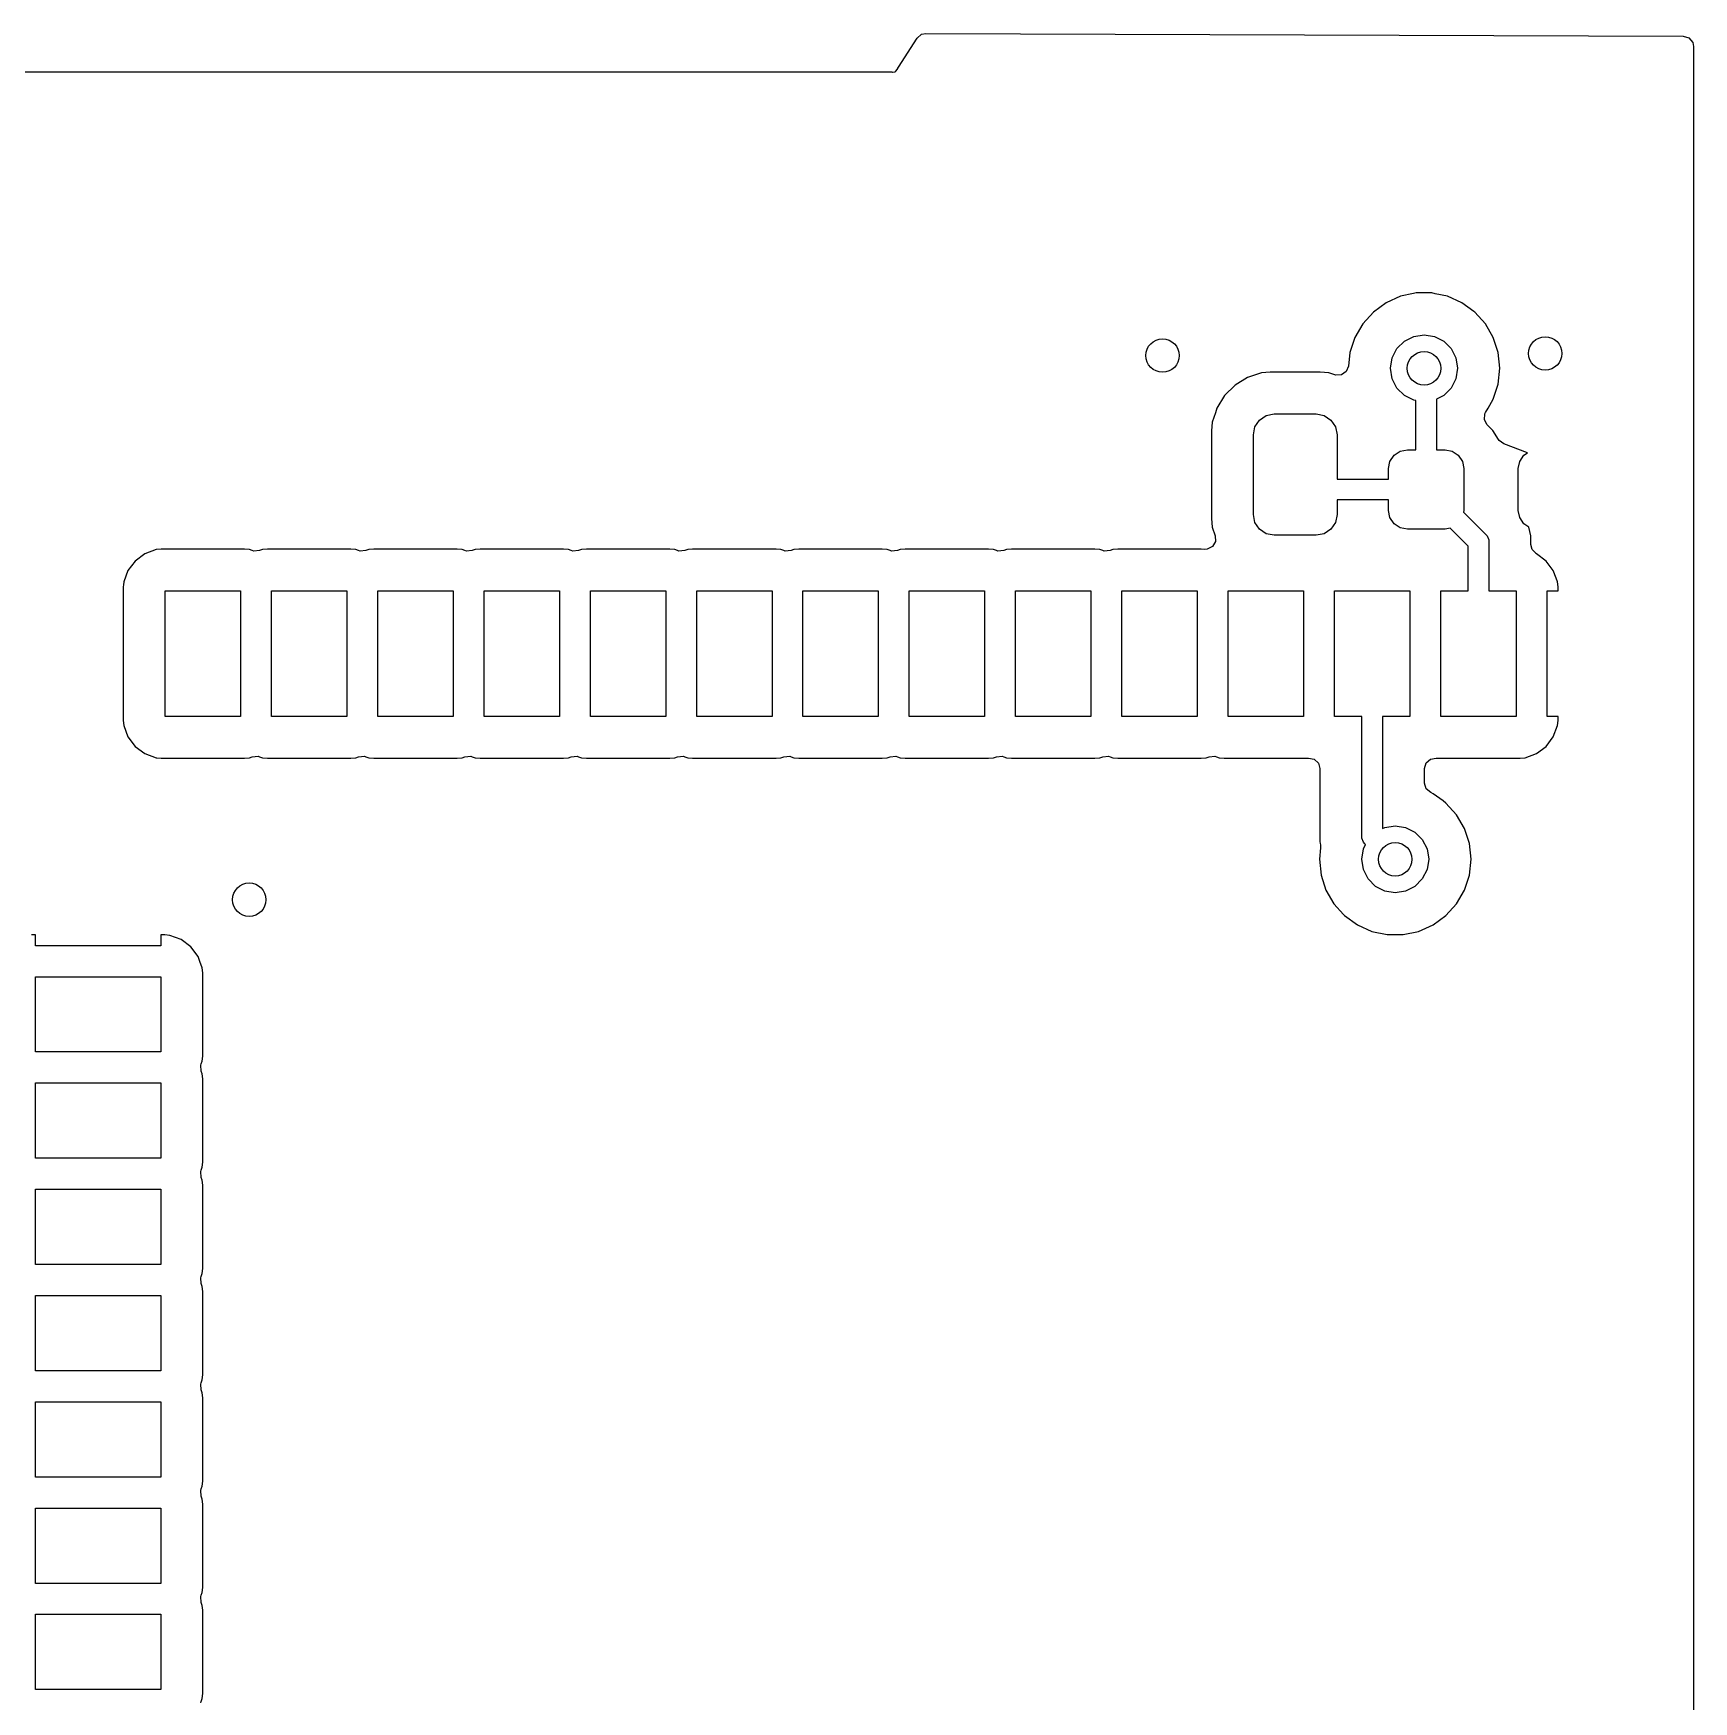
# Model space of a CAD drawing. Extents: x 0.78 to 3.29, y -3.41 to -0.66.
# Drawn here: x 2.484 to 3.265, y -1.449 to -0.664 of the extents above; entities that cross this region are included whole.
import ezdxf

# ---------------------------------------------------------------- set-up
doc = ezdxf.new("R2010")
doc.units = 0
doc.header["$MEASUREMENT"] = 0
doc.layers.add('BLACK', color=7, linetype='CONTINUOUS')

msp = doc.modelspace()

# ---------------------------------------------------------------- linework, layer by layer
at = {"layer": 'BLACK', "linetype": 'CONTINUOUS'}
for p, q in [((2.89058, -0.67987), (2.89938, -0.66623)), ((2.89938, -0.66623), (2.90146, -0.66443)), ((2.90146, -0.66443), (2.9035, -0.664)), ((2.9035, -0.664), (3.2597, -0.66537)), ((3.2597, -0.66537), (3.26234, -0.66615)), ((3.26234, -0.66615), (3.26413, -0.66824)), ((3.26413, -0.66824), (3.26457, -0.67025)), ((3.26457, -0.67025), (3.26457, -2.24521)), ((1.18038, -0.68208), (2.88655, -0.68208)), ((2.88655, -0.68208), (2.88742, -0.68215)), ((2.88742, -0.68215), (2.88769, -0.6822)), ((2.88769, -0.6822), (2.8877, -0.6822)), ((2.8877, -0.6822), (2.88778, -0.68219)), ((2.88778, -0.68219), (2.88881, -0.68208)), ((2.88881, -0.68208), (2.8889, -0.68208)), ((2.8889, -0.68208), (2.88912, -0.68199)), ((2.8889, -0.68208), (2.8889, -0.68208)), ((2.8889, -0.68208), (2.8889, -0.68208)), ((2.88912, -0.68199), (2.8893, -0.68186)), ((2.8893, -0.68186), (2.8893, -0.68186)), ((2.8893, -0.68186), (2.88931, -0.68186)), ((2.88931, -0.68186), (2.88935, -0.68178)), ((2.88935, -0.68178), (2.89, -0.68097)), ((2.89, -0.68097), (2.89007, -0.68091)), ((2.89007, -0.68091), (2.89018, -0.68065)), ((2.89007, -0.68091), (2.89007, -0.68091)), ((2.89018, -0.68065), (2.89058, -0.67987)), ((3.11996, -0.79072), (3.11393, -0.7951)), ((3.12676, -0.78769), (3.11996, -0.79072)), ((3.11996, -0.79072), (3.11996, -0.79072)), ((3.13278, -0.78641), (3.12676, -0.78769)), ((3.12676, -0.78769), (3.12676, -0.78769)), ((3.13405, -0.78614), (3.13278, -0.78641)), ((3.14151, -0.78614), (3.13405, -0.78614)), ((3.14306, -0.78647), (3.14151, -0.78614)), ((3.1488, -0.78769), (3.14306, -0.78647)), ((3.1556, -0.79072), (3.1488, -0.78769)), ((3.1488, -0.78769), (3.1488, -0.78769)), ((3.16124, -0.79481), (3.1556, -0.79072)), ((3.1556, -0.79072), (3.1556, -0.79072)), ((3.11393, -0.7951), (3.10894, -0.80064)), ((3.16163, -0.7951), (3.16124, -0.79481)), ((3.16662, -0.80064), (3.16163, -0.7951)), ((3.10521, -0.80709), (3.10291, -0.81418)), ((3.10894, -0.80064), (3.10521, -0.80709)), ((3.10521, -0.80709), (3.10521, -0.80709)), ((3.12852, -0.80885), (3.13291, -0.80661)), ((3.13291, -0.80661), (3.13778, -0.80584)), ((3.13778, -0.80584), (3.14265, -0.80661)), ((3.14265, -0.80661), (3.14704, -0.80885)), ((3.17035, -0.80709), (3.16662, -0.80064)), ((3.17265, -0.81418), (3.17035, -0.80709)), ((3.10291, -0.81418), (3.10224, -0.82056)), ((3.10291, -0.81418), (3.10291, -0.81418)), ((3.1228, -0.81672), (3.12504, -0.81233)), ((3.12504, -0.81233), (3.12852, -0.80885)), ((3.14704, -0.80885), (3.15052, -0.81233)), ((3.15052, -0.81233), (3.15276, -0.81672)), ((3.17343, -0.82159), (3.17265, -0.81418)), ((3.06132, -0.82376), (3.05477, -0.82593)), ((3.06537, -0.82334), (3.06132, -0.82376)), ((3.06132, -0.82376), (3.06132, -0.82376)), ((3.08899, -0.82334), (3.06537, -0.82334)), ((3.06537, -0.82334), (3.06537, -0.82334)), ((3.09304, -0.82376), (3.08899, -0.82334)), ((3.09585, -0.82469), (3.09304, -0.82376)), ((3.09304, -0.82376), (3.09304, -0.82376)), ((3.10119, -0.82311), (3.09894, -0.82468)), ((3.10224, -0.82056), (3.10119, -0.82311)), ((3.12203, -0.82159), (3.1228, -0.81672)), ((3.1228, -0.82646), (3.12203, -0.82159)), ((3.15276, -0.81672), (3.15353, -0.82159)), ((3.15353, -0.82159), (3.15276, -0.82646)), ((3.17265, -0.829), (3.17343, -0.82159)), ((3.04889, -0.82955), (3.044, -0.83444)), ((3.05477, -0.82593), (3.04889, -0.82955)), ((3.05477, -0.82593), (3.05477, -0.82593)), ((3.09619, -0.82479), (3.09585, -0.82469)), ((3.09894, -0.82468), (3.09619, -0.82479)), ((3.12504, -0.83085), (3.1228, -0.82646)), ((3.12852, -0.83433), (3.12504, -0.83085)), ((3.15052, -0.83085), (3.14704, -0.83433)), ((3.15276, -0.82646), (3.15052, -0.83085)), ((3.17035, -0.83609), (3.17265, -0.829)), ((3.044, -0.83444), (3.04038, -0.84032)), ((3.13291, -0.83657), (3.12852, -0.83433)), ((3.13386, -0.83672), (3.13291, -0.83657)), ((3.13386, -0.85989), (3.13386, -0.83672)), ((3.14704, -0.83433), (3.1437, -0.83603)), ((3.1437, -0.83603), (3.1437, -0.85989)), ((3.1679, -0.84032), (3.17035, -0.83609)), ((3.0382, -0.84687), (3.03779, -0.85092)), ((3.03964, -0.84254), (3.0382, -0.84687)), ((3.0382, -0.84687), (3.0382, -0.84687)), ((3.0382, -0.84687), (3.0382, -0.84687)), ((3.04038, -0.84032), (3.03964, -0.84254)), ((3.04038, -0.84032), (3.04038, -0.84032)), ((3.05825, -0.84912), (3.06038, -0.84593)), ((3.06038, -0.84593), (3.06357, -0.8438)), ((3.06357, -0.8438), (3.06734, -0.84305)), ((3.06734, -0.84305), (3.08702, -0.84305)), ((3.08702, -0.84305), (3.09079, -0.8438)), ((3.09079, -0.8438), (3.09398, -0.84593)), ((3.09398, -0.84593), (3.09612, -0.84912)), ((3.1662, -0.84582), (3.16639, -0.84307)), ((3.16751, -0.84823), (3.1662, -0.84582)), ((3.16639, -0.84307), (3.16674, -0.84234)), ((3.16674, -0.84234), (3.1679, -0.84032)), ((3.03779, -0.85092), (3.03779, -0.89226)), ((3.0575, -0.85289), (3.05825, -0.84912)), ((3.0575, -0.89029), (3.0575, -0.85289)), ((3.09612, -0.84912), (3.09687, -0.85289)), ((3.09687, -0.85289), (3.09687, -0.87367)), ((3.1702, -0.85091), (3.16751, -0.84823)), ((3.17279, -0.85512), (3.1702, -0.85091)), ((3.1702, -0.85091), (3.1702, -0.85091)), ((3.17304, -0.85549), (3.17279, -0.85512)), ((3.17525, -0.85714), (3.17304, -0.85549)), ((3.12174, -0.86536), (3.12366, -0.86248)), ((3.12366, -0.86248), (3.12653, -0.86056)), ((3.12653, -0.86056), (3.12992, -0.85989)), ((3.12992, -0.85989), (3.13386, -0.85989)), ((3.1437, -0.85989), (3.14764, -0.85989)), ((3.14764, -0.85989), (3.15103, -0.86056)), ((3.15103, -0.86056), (3.1539, -0.86248)), ((3.1539, -0.86248), (3.15582, -0.86536)), ((3.18645, -0.8613), (3.17525, -0.85714)), ((3.18276, -0.86536), (3.18468, -0.86248)), ((3.18468, -0.86248), (3.18645, -0.8613)), ((3.12106, -0.86875), (3.12174, -0.86536)), ((3.12106, -0.87367), (3.12106, -0.86875)), ((3.15582, -0.86536), (3.1565, -0.86875)), ((3.1565, -0.86875), (3.1565, -0.88843)), ((3.18209, -0.86875), (3.18276, -0.86536)), ((3.18209, -0.88843), (3.18209, -0.86875)), ((3.09687, -0.87367), (3.12106, -0.87367)), ((3.12106, -0.88351), (3.09687, -0.88351)), ((3.09687, -0.88351), (3.09687, -0.89029)), ((3.12106, -0.88843), (3.12106, -0.88351)), ((3.03779, -0.89226), (3.03779, -0.89226)), ((3.03779, -0.89226), (3.0382, -0.89631)), ((3.05825, -0.89406), (3.0575, -0.89029)), ((3.06038, -0.89725), (3.05825, -0.89406)), ((3.09612, -0.89406), (3.09398, -0.89725)), ((3.09687, -0.89029), (3.09612, -0.89406)), ((3.12174, -0.89182), (3.12106, -0.88843)), ((3.12366, -0.8947), (3.12174, -0.89182)), ((3.12653, -0.89662), (3.12366, -0.8947)), ((3.1565, -0.88843), (3.15634, -0.8892)), ((3.15634, -0.8892), (3.16687, -0.89972)), ((3.18276, -0.89182), (3.18209, -0.88843)), ((3.18468, -0.8947), (3.18276, -0.89182)), ((3.18713, -0.89633), (3.18468, -0.8947)), ((3.0382, -0.89631), (3.0382, -0.89631)), ((3.0382, -0.89631), (3.03955, -0.90037)), ((3.03955, -0.90037), (3.03965, -0.90312)), ((3.06357, -0.89938), (3.06038, -0.89725)), ((3.06734, -0.90013), (3.06357, -0.89938)), ((3.08702, -0.90013), (3.06734, -0.90013)), ((3.09079, -0.89938), (3.08702, -0.90013)), ((3.09398, -0.89725), (3.09079, -0.89938)), ((3.12992, -0.89729), (3.12653, -0.89662)), ((3.14764, -0.89729), (3.12992, -0.89729)), ((3.15004, -0.89681), (3.14764, -0.89729)), ((3.15846, -0.90524), (3.15004, -0.89681)), ((3.16687, -0.89972), (3.16748, -0.90046)), ((3.16748, -0.90046), (3.16748, -0.90046)), ((3.16748, -0.90046), (3.16821, -0.90224)), ((3.16821, -0.90224), (3.16831, -0.9032)), ((3.18794, -0.90041), (3.18713, -0.89633)), ((3.18801, -0.90077), (3.18794, -0.90041)), ((3.18794, -0.90041), (3.18794, -0.90041)), ((3.18801, -0.90451), (3.18801, -0.90077)), ((2.53613, -0.90884), (2.53159, -0.91224)), ((2.54144, -0.90686), (2.53613, -0.90884)), ((2.53613, -0.90884), (2.53613, -0.90884)), ((2.54378, -0.90661), (2.54144, -0.90686)), ((2.58299, -0.90661), (2.54378, -0.90661)), ((2.54378, -0.90661), (2.54378, -0.90661)), ((2.58533, -0.90686), (2.58299, -0.90661)), ((2.58299, -0.90661), (2.58299, -0.90661)), ((2.58299, -0.90661), (2.58299, -0.90661)), ((2.58299, -0.90661), (2.58299, -0.90661)), ((2.58668, -0.90736), (2.58533, -0.90686)), ((2.58533, -0.90686), (2.58533, -0.90686)), ((2.58735, -0.90756), (2.58668, -0.90736)), ((2.59009, -0.90736), (2.58735, -0.90756)), ((2.59144, -0.90686), (2.59009, -0.90736)), ((2.59378, -0.90661), (2.59144, -0.90686)), ((2.63299, -0.90661), (2.59378, -0.90661)), ((2.59378, -0.90661), (2.59378, -0.90661)), ((2.63533, -0.90686), (2.63299, -0.90661)), ((2.63299, -0.90661), (2.63299, -0.90661)), ((2.63299, -0.90661), (2.63299, -0.90661)), ((2.63299, -0.90661), (2.63299, -0.90661)), ((2.63668, -0.90736), (2.63533, -0.90686)), ((2.63533, -0.90686), (2.63533, -0.90686)), ((2.63735, -0.90756), (2.63668, -0.90736)), ((2.64009, -0.90736), (2.63735, -0.90756)), ((2.64144, -0.90686), (2.64009, -0.90736)), ((2.64378, -0.90661), (2.64144, -0.90686)), ((2.68299, -0.90661), (2.64378, -0.90661)), ((2.64378, -0.90661), (2.64378, -0.90661)), ((2.68533, -0.90686), (2.68299, -0.90661)), ((2.68299, -0.90661), (2.68299, -0.90661)), ((2.68299, -0.90661), (2.68299, -0.90661)), ((2.68299, -0.90661), (2.68299, -0.90661)), ((2.68668, -0.90736), (2.68533, -0.90686)), ((2.68533, -0.90686), (2.68533, -0.90686)), ((2.68735, -0.90756), (2.68668, -0.90736)), ((2.69009, -0.90736), (2.68735, -0.90756)), ((2.69144, -0.90686), (2.69009, -0.90736)), ((2.69378, -0.90661), (2.69144, -0.90686)), ((2.73299, -0.90661), (2.69378, -0.90661)), ((2.69378, -0.90661), (2.69378, -0.90661)), ((2.73533, -0.90686), (2.73299, -0.90661)), ((2.73299, -0.90661), (2.73299, -0.90661)), ((2.73299, -0.90661), (2.73299, -0.90661)), ((2.73299, -0.90661), (2.73299, -0.90661)), ((2.73668, -0.90736), (2.73533, -0.90686)), ((2.73533, -0.90686), (2.73533, -0.90686)), ((2.73735, -0.90756), (2.73668, -0.90736)), ((2.74009, -0.90736), (2.73735, -0.90756)), ((2.74144, -0.90686), (2.74009, -0.90736)), ((2.74378, -0.90661), (2.74144, -0.90686)), ((2.78299, -0.90661), (2.74378, -0.90661)), ((2.74378, -0.90661), (2.74378, -0.90661)), ((2.78533, -0.90686), (2.78299, -0.90661)), ((2.78299, -0.90661), (2.78299, -0.90661)), ((2.78299, -0.90661), (2.78299, -0.90661)), ((2.78299, -0.90661), (2.78299, -0.90661)), ((2.78668, -0.90736), (2.78533, -0.90686)), ((2.78533, -0.90686), (2.78533, -0.90686)), ((2.78735, -0.90756), (2.78668, -0.90736)), ((2.79009, -0.90736), (2.78735, -0.90756)), ((2.79144, -0.90686), (2.79009, -0.90736)), ((2.79378, -0.90661), (2.79144, -0.90686)), ((2.83299, -0.90661), (2.79378, -0.90661)), ((2.79378, -0.90661), (2.79378, -0.90661)), ((2.83533, -0.90686), (2.83299, -0.90661)), ((2.83299, -0.90661), (2.83299, -0.90661)), ((2.83299, -0.90661), (2.83299, -0.90661)), ((2.83299, -0.90661), (2.83299, -0.90661)), ((2.83668, -0.90736), (2.83533, -0.90686)), ((2.83533, -0.90686), (2.83533, -0.90686)), ((2.83735, -0.90756), (2.83668, -0.90736)), ((2.84009, -0.90736), (2.83735, -0.90756)), ((2.84144, -0.90686), (2.84009, -0.90736)), ((2.84378, -0.90661), (2.84144, -0.90686)), ((2.88299, -0.90661), (2.84378, -0.90661)), ((2.84378, -0.90661), (2.84378, -0.90661)), ((2.88533, -0.90686), (2.88299, -0.90661)), ((2.88299, -0.90661), (2.88299, -0.90661)), ((2.88299, -0.90661), (2.88299, -0.90661)), ((2.88299, -0.90661), (2.88299, -0.90661)), ((2.88668, -0.90736), (2.88533, -0.90686)), ((2.88533, -0.90686), (2.88533, -0.90686)), ((2.88735, -0.90756), (2.88668, -0.90736)), ((2.89009, -0.90736), (2.88735, -0.90756)), ((2.89144, -0.90686), (2.89009, -0.90736)), ((2.89378, -0.90661), (2.89144, -0.90686)), ((2.93299, -0.90661), (2.89378, -0.90661)), ((2.89378, -0.90661), (2.89378, -0.90661)), ((2.93533, -0.90686), (2.93299, -0.90661)), ((2.93299, -0.90661), (2.93299, -0.90661)), ((2.93299, -0.90661), (2.93299, -0.90661)), ((2.93299, -0.90661), (2.93299, -0.90661)), ((2.93668, -0.90736), (2.93533, -0.90686)), ((2.93533, -0.90686), (2.93533, -0.90686)), ((2.93735, -0.90756), (2.93668, -0.90736)), ((2.94009, -0.90736), (2.93735, -0.90756)), ((2.94144, -0.90686), (2.94009, -0.90736)), ((2.94378, -0.90661), (2.94144, -0.90686)), ((2.98299, -0.90661), (2.94378, -0.90661)), ((2.94378, -0.90661), (2.94378, -0.90661)), ((2.98533, -0.90686), (2.98299, -0.90661)), ((2.98299, -0.90661), (2.98299, -0.90661)), ((2.98299, -0.90661), (2.98299, -0.90661)), ((2.98299, -0.90661), (2.98299, -0.90661)), ((2.98668, -0.90736), (2.98533, -0.90686)), ((2.98533, -0.90686), (2.98533, -0.90686)), ((2.98735, -0.90756), (2.98668, -0.90736)), ((2.99009, -0.90736), (2.98735, -0.90756)), ((2.99144, -0.90686), (2.99009, -0.90736)), ((2.99378, -0.90661), (2.99144, -0.90686)), ((3.03299, -0.90661), (2.99378, -0.90661)), ((2.99378, -0.90661), (2.99378, -0.90661)), ((3.0344, -0.90676), (3.03299, -0.90661)), ((3.03299, -0.90661), (3.03299, -0.90661)), ((3.03578, -0.90671), (3.0344, -0.90676)), ((3.03824, -0.90549), (3.03578, -0.90671)), ((3.03965, -0.90312), (3.03824, -0.90549)), ((3.15846, -0.92631), (3.15846, -0.90524)), ((3.16831, -0.9032), (3.16831, -0.92631)), ((3.18861, -0.90685), (3.18801, -0.90451)), ((3.19038, -0.90862), (3.18861, -0.90685)), ((3.19036, -0.90863), (3.19038, -0.90862)), ((3.19048, -0.90872), (3.19036, -0.90863)), ((3.19055, -0.90879), (3.19048, -0.90872)), ((3.19064, -0.90884), (3.19055, -0.90879)), ((3.19518, -0.91224), (3.19064, -0.90884)), ((2.5282, -0.91677), (2.52622, -0.92208)), ((2.53159, -0.91224), (2.5282, -0.91677)), ((2.5282, -0.91677), (2.5282, -0.91677)), ((2.53159, -0.91224), (2.53159, -0.91224)), ((3.19857, -0.91677), (3.19518, -0.91224)), ((3.19518, -0.91224), (3.19518, -0.91224)), ((3.19989, -0.9203), (3.19857, -0.91677)), ((3.19857, -0.91677), (3.19857, -0.91677)), ((2.52607, -0.92342), (2.52596, -0.92443)), ((2.52596, -0.92443), (2.52596, -0.92443)), ((2.52596, -0.92443), (2.52596, -0.98725)), ((2.52622, -0.92208), (2.52607, -0.92342)), ((3.20055, -0.92208), (3.19989, -0.9203)), ((3.20081, -0.92443), (3.20055, -0.92208)), ((3.20081, -0.92631), (3.20081, -0.92443)), ((2.54567, -0.98537), (2.54567, -0.92631)), ((2.54567, -0.92631), (2.5811, -0.92631)), ((2.5811, -0.92631), (2.5811, -0.98537)), ((2.59567, -0.98537), (2.59567, -0.92631)), ((2.59567, -0.92631), (2.6311, -0.92631)), ((2.6311, -0.92631), (2.6311, -0.98537)), ((2.64567, -0.98537), (2.64567, -0.92631)), ((2.64567, -0.92631), (2.6811, -0.92631)), ((2.6811, -0.92631), (2.6811, -0.98537)), ((2.69567, -0.98537), (2.69567, -0.92631)), ((2.69567, -0.92631), (2.7311, -0.92631)), ((2.7311, -0.92631), (2.7311, -0.98537)), ((2.74567, -0.98537), (2.74567, -0.92631)), ((2.74567, -0.92631), (2.7811, -0.92631)), ((2.7811, -0.92631), (2.7811, -0.98537)), ((2.79567, -0.98537), (2.79567, -0.92631)), ((2.79567, -0.92631), (2.8311, -0.92631)), ((2.8311, -0.92631), (2.8311, -0.98537)), ((2.84567, -0.98537), (2.84567, -0.92631)), ((2.84567, -0.92631), (2.8811, -0.92631)), ((2.8811, -0.92631), (2.8811, -0.98537)), ((2.89567, -0.98537), (2.89567, -0.92631)), ((2.89567, -0.92631), (2.9311, -0.92631)), ((2.9311, -0.92631), (2.9311, -0.98537)), ((2.94567, -0.98537), (2.94567, -0.92631)), ((2.94567, -0.92631), (2.9811, -0.92631)), ((2.9811, -0.92631), (2.9811, -0.98537)), ((2.99567, -0.98537), (2.99567, -0.92631)), ((2.99567, -0.92631), (3.0311, -0.92631)), ((3.0311, -0.92631), (3.0311, -0.98537)), ((3.04567, -0.98537), (3.04567, -0.92631)), ((3.04567, -0.92631), (3.0811, -0.92631)), ((3.0811, -0.92631), (3.0811, -0.98537)), ((3.09567, -0.98537), (3.09567, -0.92631)), ((3.09567, -0.92631), (3.1311, -0.92631)), ((3.1311, -0.92631), (3.1311, -0.98537)), ((3.14567, -0.98537), (3.14567, -0.92631)), ((3.14567, -0.92631), (3.15846, -0.92631)), ((3.16831, -0.92631), (3.1811, -0.92631)), ((3.1811, -0.92631), (3.1811, -0.98537)), ((3.19567, -0.98537), (3.19567, -0.92631)), ((3.19567, -0.92631), (3.20081, -0.92631)), ((2.52596, -0.98725), (2.52596, -0.98725)), ((2.52596, -0.98725), (2.52622, -0.9896)), ((2.5811, -0.98537), (2.54567, -0.98537)), ((2.6311, -0.98537), (2.59567, -0.98537)), ((2.6811, -0.98537), (2.64567, -0.98537)), ((2.7311, -0.98537), (2.69567, -0.98537)), ((2.7811, -0.98537), (2.74567, -0.98537)), ((2.8311, -0.98537), (2.79567, -0.98537)), ((2.8811, -0.98537), (2.84567, -0.98537)), ((2.9311, -0.98537), (2.89567, -0.98537)), ((2.9811, -0.98537), (2.94567, -0.98537)), ((3.0311, -0.98537), (2.99567, -0.98537)), ((3.0811, -0.98537), (3.04567, -0.98537)), ((3.10846, -0.98537), (3.09567, -0.98537)), ((3.10846, -1.04175), (3.10846, -0.98537)), ((3.1311, -0.98537), (3.11831, -0.98537)), ((3.11831, -0.98537), (3.11831, -1.03815)), ((3.1811, -0.98537), (3.14567, -0.98537)), ((3.20081, -0.98537), (3.19567, -0.98537)), ((3.20055, -0.9896), (3.20081, -0.98725)), ((3.20081, -0.98725), (3.20081, -0.98537)), ((2.52622, -0.9896), (2.5282, -0.99491)), ((2.5282, -0.99491), (2.5282, -0.99491)), ((2.5282, -0.99491), (2.53159, -0.99945)), ((3.19518, -0.99945), (3.19857, -0.99491)), ((3.19857, -0.99491), (3.20055, -0.9896)), ((2.53159, -0.99945), (2.53159, -0.99945)), ((2.53159, -0.99945), (2.53613, -1.00284)), ((2.53613, -1.00284), (2.53613, -1.00284)), ((2.53613, -1.00284), (2.54144, -1.00482)), ((2.58533, -1.00482), (2.58668, -1.00432)), ((2.58668, -1.00432), (2.58942, -1.00412)), ((2.58942, -1.00412), (2.59009, -1.00432)), ((2.59009, -1.00432), (2.59144, -1.00482)), ((2.63533, -1.00482), (2.63668, -1.00432)), ((2.63668, -1.00432), (2.63942, -1.00412)), ((2.63942, -1.00412), (2.64009, -1.00432)), ((2.64009, -1.00432), (2.64144, -1.00482)), ((2.68533, -1.00482), (2.68668, -1.00432)), ((2.68668, -1.00432), (2.68942, -1.00412)), ((2.68942, -1.00412), (2.69009, -1.00432)), ((2.69009, -1.00432), (2.69144, -1.00482)), ((2.73533, -1.00482), (2.73668, -1.00432)), ((2.73668, -1.00432), (2.73942, -1.00412)), ((2.73942, -1.00412), (2.74009, -1.00432)), ((2.74009, -1.00432), (2.74144, -1.00482)), ((2.78533, -1.00482), (2.78668, -1.00432)), ((2.78668, -1.00432), (2.78942, -1.00412)), ((2.78942, -1.00412), (2.79009, -1.00432)), ((2.79009, -1.00432), (2.79144, -1.00482)), ((2.83533, -1.00482), (2.83668, -1.00432)), ((2.83668, -1.00432), (2.83942, -1.00412)), ((2.83942, -1.00412), (2.84009, -1.00432)), ((2.84009, -1.00432), (2.84144, -1.00482)), ((2.88533, -1.00482), (2.88668, -1.00432)), ((2.88668, -1.00432), (2.88942, -1.00412)), ((2.88942, -1.00412), (2.89009, -1.00432)), ((2.89009, -1.00432), (2.89144, -1.00482)), ((2.93533, -1.00482), (2.93668, -1.00432)), ((2.93668, -1.00432), (2.93942, -1.00412)), ((2.93942, -1.00412), (2.94009, -1.00432)), ((2.94009, -1.00432), (2.94144, -1.00482)), ((2.98533, -1.00482), (2.98668, -1.00432)), ((2.98668, -1.00432), (2.98942, -1.00412)), ((2.98942, -1.00412), (2.99009, -1.00432)), ((2.99009, -1.00432), (2.99144, -1.00482)), ((3.03533, -1.00482), (3.03668, -1.00432)), ((3.03668, -1.00432), (3.03942, -1.00412)), ((3.03942, -1.00412), (3.04009, -1.00432)), ((3.04009, -1.00432), (3.04144, -1.00482)), ((3.18533, -1.00482), (3.19064, -1.00284)), ((3.19064, -1.00284), (3.19518, -0.99945)), ((2.54144, -1.00482), (2.54144, -1.00482)), ((2.54144, -1.00482), (2.54171, -1.00485)), ((2.54171, -1.00485), (2.54378, -1.00507)), ((2.54378, -1.00507), (2.58299, -1.00507)), ((2.58299, -1.00507), (2.58533, -1.00482)), ((2.59144, -1.00482), (2.59378, -1.00507)), ((2.59378, -1.00507), (2.63299, -1.00507)), ((2.63299, -1.00507), (2.63533, -1.00482)), ((2.64144, -1.00482), (2.64378, -1.00507)), ((2.64378, -1.00507), (2.68299, -1.00507)), ((2.68299, -1.00507), (2.68533, -1.00482)), ((2.69144, -1.00482), (2.69378, -1.00507)), ((2.69378, -1.00507), (2.73299, -1.00507)), ((2.73299, -1.00507), (2.73533, -1.00482)), ((2.74144, -1.00482), (2.74378, -1.00507)), ((2.74378, -1.00507), (2.78299, -1.00507)), ((2.78299, -1.00507), (2.78533, -1.00482)), ((2.79144, -1.00482), (2.79378, -1.00507)), ((2.79378, -1.00507), (2.83299, -1.00507)), ((2.83299, -1.00507), (2.83533, -1.00482)), ((2.84144, -1.00482), (2.84378, -1.00507)), ((2.84378, -1.00507), (2.88299, -1.00507)), ((2.88299, -1.00507), (2.88533, -1.00482)), ((2.89144, -1.00482), (2.89378, -1.00507)), ((2.89378, -1.00507), (2.93299, -1.00507)), ((2.93299, -1.00507), (2.93533, -1.00482)), ((2.94144, -1.00482), (2.94378, -1.00507)), ((2.94378, -1.00507), (2.98299, -1.00507)), ((2.98299, -1.00507), (2.98533, -1.00482)), ((2.99144, -1.00482), (2.99378, -1.00507)), ((2.99378, -1.00507), (3.03299, -1.00507)), ((3.03299, -1.00507), (3.03533, -1.00482)), ((3.04144, -1.00482), (3.04378, -1.00507)), ((3.04378, -1.00507), (3.08299, -1.00507)), ((3.08299, -1.00507), (3.08336, -1.00504)), ((3.08299, -1.00507), (3.08299, -1.00507)), ((3.08299, -1.00507), (3.08299, -1.00507)), ((3.08336, -1.00504), (3.08606, -1.00552)), ((3.08606, -1.00552), (3.08808, -1.0074)), ((3.08808, -1.0074), (3.08876, -1.00989)), ((3.08876, -1.00989), (3.08876, -1.04417)), ((3.13801, -1.00989), (3.13879, -1.00725)), ((3.13801, -1.01675), (3.13801, -1.00989)), ((3.13879, -1.00725), (3.14087, -1.00545)), ((3.14087, -1.00545), (3.14342, -1.00504)), ((3.14342, -1.00504), (3.14378, -1.00507)), ((3.14378, -1.00507), (3.18299, -1.00507)), ((3.18299, -1.00507), (3.18533, -1.00482)), ((3.13801, -1.0168), (3.13801, -1.01675)), ((3.13881, -1.01943), (3.13801, -1.0168)), ((3.14091, -1.02121), (3.13881, -1.01943)), ((3.14205, -1.02172), (3.14091, -1.02121)), ((3.14675, -1.02513), (3.14205, -1.02172)), ((3.14808, -1.0261), (3.14675, -1.02513)), ((3.15307, -1.03164), (3.14808, -1.0261)), ((3.15679, -1.03809), (3.15307, -1.03164)), ((3.10856, -1.04271), (3.10846, -1.04175)), ((3.10929, -1.04448), (3.10856, -1.04271)), ((3.11831, -1.03815), (3.11936, -1.03761)), ((3.11936, -1.03761), (3.12423, -1.03684)), ((3.12423, -1.03684), (3.12909, -1.03761)), ((3.12909, -1.03761), (3.13348, -1.03985)), ((3.13348, -1.03985), (3.13697, -1.04333)), ((3.13697, -1.04333), (3.13921, -1.04772)), ((3.1591, -1.04518), (3.15679, -1.03809)), ((3.08914, -1.04723), (3.08858, -1.05259)), ((3.08876, -1.04417), (3.08896, -1.04518)), ((3.08896, -1.04518), (3.08896, -1.04518)), ((3.08896, -1.04518), (3.08908, -1.04577)), ((3.08908, -1.04577), (3.08914, -1.04723)), ((3.10848, -1.05259), (3.10925, -1.04772)), ((3.10925, -1.04772), (3.11031, -1.04564)), ((3.10991, -1.04523), (3.10929, -1.04448)), ((3.10929, -1.04448), (3.10929, -1.04448)), ((3.11031, -1.04564), (3.10991, -1.04523)), ((3.13921, -1.04772), (3.13998, -1.05259)), ((3.15988, -1.05259), (3.1591, -1.04518)), ((3.08858, -1.05259), (3.08936, -1.06)), ((3.10925, -1.05746), (3.10848, -1.05259)), ((3.11149, -1.06185), (3.10925, -1.05746)), ((3.13921, -1.05746), (3.13697, -1.06185)), ((3.13998, -1.05259), (3.13921, -1.05746)), ((3.1591, -1.06), (3.15988, -1.05259)), ((3.08936, -1.06), (3.08936, -1.06)), ((3.08936, -1.06), (3.09166, -1.06709)), ((3.09166, -1.06709), (3.09166, -1.06709)), ((3.09166, -1.06709), (3.09539, -1.07354)), ((3.11497, -1.06533), (3.11149, -1.06185)), ((3.11936, -1.06757), (3.11497, -1.06533)), ((3.13348, -1.06533), (3.12909, -1.06757)), ((3.13697, -1.06185), (3.13348, -1.06533)), ((3.15307, -1.07354), (3.15679, -1.06709)), ((3.15679, -1.06709), (3.1591, -1.06)), ((3.09539, -1.07354), (3.09991, -1.07857)), ((3.12423, -1.06834), (3.11936, -1.06757)), ((3.12909, -1.06757), (3.12423, -1.06834)), ((3.14808, -1.07908), (3.15307, -1.07354)), ((3.09991, -1.07857), (3.10038, -1.07908)), ((3.10038, -1.07908), (3.1064, -1.08346)), ((3.14205, -1.08346), (3.14808, -1.07908)), ((2.48465, -1.08811), (2.48276, -1.08811)), ((2.48465, -1.09324), (2.48465, -1.08811)), ((2.54559, -1.08811), (2.5437, -1.08811)), ((2.5437, -1.08811), (2.5437, -1.09324)), ((2.54793, -1.08836), (2.54559, -1.08811)), ((2.54559, -1.08811), (2.54559, -1.08811)), ((2.54559, -1.08811), (2.54559, -1.08811)), ((2.54559, -1.08811), (2.54559, -1.08811)), ((2.55324, -1.09034), (2.54793, -1.08836)), ((2.54793, -1.08836), (2.54793, -1.08836)), ((2.55778, -1.09373), (2.55324, -1.09034)), ((2.55324, -1.09034), (2.55324, -1.09034)), ((3.1064, -1.08346), (3.1064, -1.08346)), ((3.1064, -1.08346), (3.11321, -1.08649)), ((3.11321, -1.08649), (3.11321, -1.08649)), ((3.11321, -1.08649), (3.1205, -1.08804)), ((3.1205, -1.08804), (3.1205, -1.08804)), ((3.1205, -1.08804), (3.12795, -1.08804)), ((3.12795, -1.08804), (3.13524, -1.08649)), ((3.12795, -1.08804), (3.12795, -1.08804)), ((3.13524, -1.08649), (3.14205, -1.08346)), ((2.5437, -1.09324), (2.48465, -1.09324)), ((2.56117, -1.09827), (2.55778, -1.09373)), ((2.55778, -1.09373), (2.55778, -1.09373)), ((2.56206, -1.10065), (2.56117, -1.09827)), ((2.56117, -1.09827), (2.56117, -1.09827)), ((2.56315, -1.10358), (2.56206, -1.10065)), ((2.56341, -1.10593), (2.56315, -1.10358)), ((2.56341, -1.14513), (2.56341, -1.10593)), ((2.48465, -1.14324), (2.48465, -1.10781)), ((2.48465, -1.10781), (2.5437, -1.10781)), ((2.5437, -1.10781), (2.5437, -1.14324)), ((2.5437, -1.14324), (2.48465, -1.14324)), ((2.56315, -1.14748), (2.56341, -1.14513)), ((2.56245, -1.14949), (2.56265, -1.14882)), ((2.56265, -1.15223), (2.56245, -1.14949)), ((2.56265, -1.14882), (2.56315, -1.14748)), ((2.56315, -1.15358), (2.56265, -1.15223)), ((2.56341, -1.15593), (2.56315, -1.15358)), ((2.48465, -1.19324), (2.48465, -1.15781)), ((2.48465, -1.15781), (2.5437, -1.15781)), ((2.5437, -1.15781), (2.5437, -1.19324)), ((2.56341, -1.19513), (2.56341, -1.15593)), ((2.5437, -1.19324), (2.48465, -1.19324)), ((2.56245, -1.19949), (2.56265, -1.19882)), ((2.56265, -1.20223), (2.56245, -1.19949)), ((2.56265, -1.19882), (2.56315, -1.19748)), ((2.56315, -1.19748), (2.56341, -1.19513)), ((2.48465, -1.24324), (2.48465, -1.20781)), ((2.48465, -1.20781), (2.5437, -1.20781)), ((2.5437, -1.20781), (2.5437, -1.24324)), ((2.56315, -1.20358), (2.56265, -1.20223)), ((2.56341, -1.20593), (2.56315, -1.20358)), ((2.56341, -1.24513), (2.56341, -1.20593)), ((2.5437, -1.24324), (2.48465, -1.24324)), ((2.56265, -1.24882), (2.56315, -1.24748)), ((2.56315, -1.24748), (2.56341, -1.24513)), ((2.56245, -1.24949), (2.56265, -1.24882)), ((2.56265, -1.25223), (2.56245, -1.24949)), ((2.56315, -1.25358), (2.56265, -1.25223)), ((2.56341, -1.25593), (2.56315, -1.25358)), ((2.48465, -1.29324), (2.48465, -1.25781)), ((2.48465, -1.25781), (2.5437, -1.25781)), ((2.5437, -1.25781), (2.5437, -1.29324)), ((2.56341, -1.29513), (2.56341, -1.25593)), ((2.5437, -1.29324), (2.48465, -1.29324)), ((2.56245, -1.29949), (2.56265, -1.29882)), ((2.56265, -1.30223), (2.56245, -1.29949)), ((2.56265, -1.29882), (2.56315, -1.29748)), ((2.56315, -1.30358), (2.56265, -1.30223)), ((2.56315, -1.29748), (2.56341, -1.29513)), ((2.48465, -1.34324), (2.48465, -1.30781)), ((2.48465, -1.30781), (2.5437, -1.30781)), ((2.5437, -1.30781), (2.5437, -1.34324)), ((2.56341, -1.30593), (2.56315, -1.30358)), ((2.56341, -1.34513), (2.56341, -1.30593)), ((2.5437, -1.34324), (2.48465, -1.34324)), ((2.56245, -1.34949), (2.56265, -1.34882)), ((2.56265, -1.35223), (2.56245, -1.34949)), ((2.56265, -1.34882), (2.56315, -1.34748)), ((2.56315, -1.34748), (2.56341, -1.34513)), ((2.48465, -1.39324), (2.48465, -1.35781)), ((2.48465, -1.35781), (2.5437, -1.35781)), ((2.5437, -1.35781), (2.5437, -1.39324)), ((2.56315, -1.35358), (2.56265, -1.35223)), ((2.56341, -1.35593), (2.56315, -1.35358)), ((2.56341, -1.39513), (2.56341, -1.35593)), ((2.5437, -1.39324), (2.48465, -1.39324)), ((2.56315, -1.39748), (2.56341, -1.39513)), ((2.56245, -1.39949), (2.56265, -1.39882)), ((2.56265, -1.40223), (2.56245, -1.39949)), ((2.56265, -1.39882), (2.56315, -1.39748)), ((2.56315, -1.40358), (2.56265, -1.40223)), ((2.56341, -1.40593), (2.56315, -1.40358)), ((2.48465, -1.44324), (2.48465, -1.40781)), ((2.48465, -1.40781), (2.5437, -1.40781)), ((2.5437, -1.40781), (2.5437, -1.44324)), ((2.56341, -1.44513), (2.56341, -1.40593)), ((2.5437, -1.44324), (2.48465, -1.44324)), ((2.56245, -1.44949), (2.56265, -1.44882)), ((2.56265, -1.44882), (2.56315, -1.44748)), ((2.56315, -1.44748), (2.56341, -1.44513))]:
    msp.add_line(p, q, dxfattribs=at)
at = {"layer": 'BLACK'}
for centre in [(3.01478, -0.81559), (3.19478, -0.81459), (3.13778, -0.82159), (3.12423, -1.05259), (2.58523, -1.07159)]:
    msp.add_circle(centre, 0.00787, dxfattribs=at)

doc.saveas('drawing.dxf')
